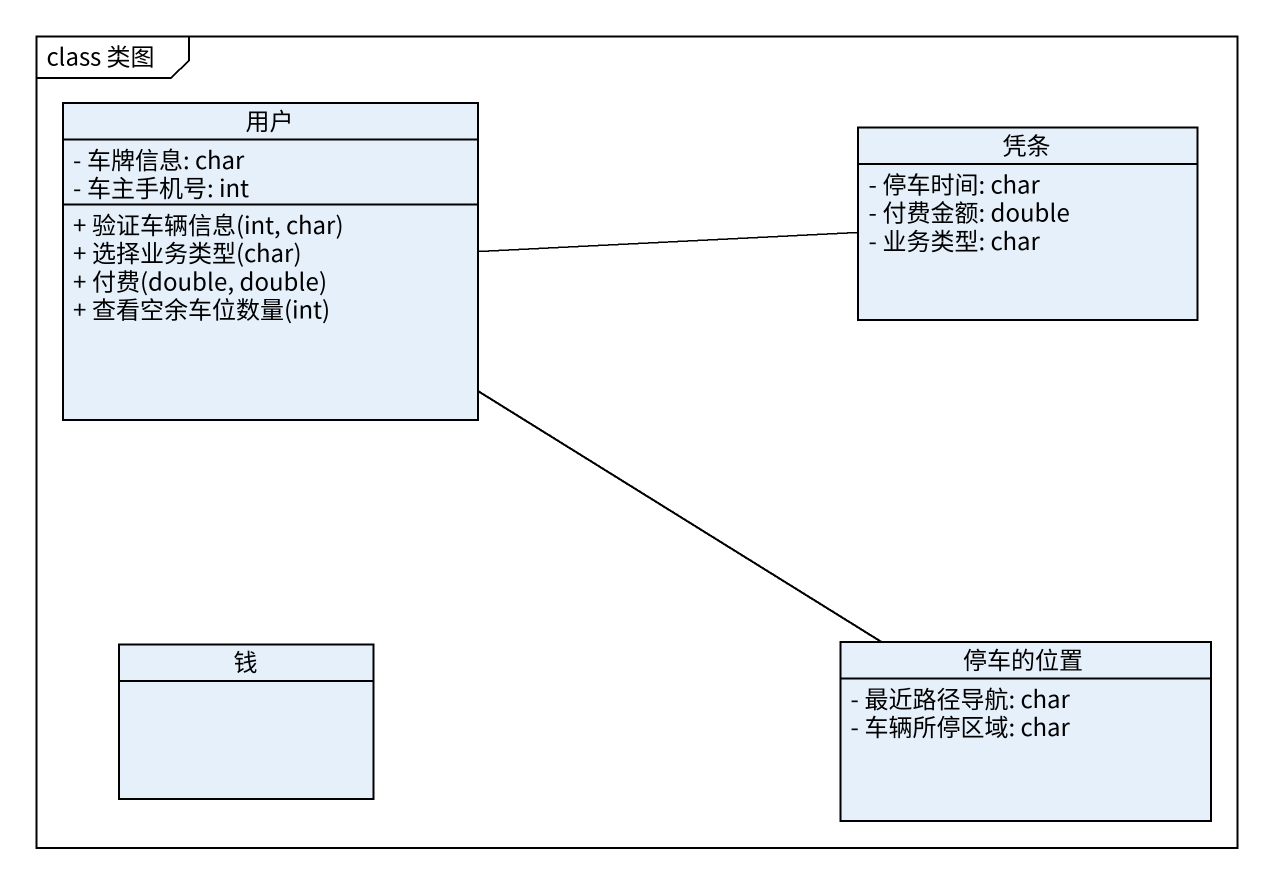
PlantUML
@startuml
mainframe class 类图
hide circle
hide empty members
skinparam classAttributeIconSize 0
class 用户 {
  - 车牌信息: char
  - 车主手机号: int
  + 验证车辆信息(int, char)
  + 选择业务类型(char)
  + 付费(double, double)
  + 查看空余车位数量(int)
}
class 凭条 {
  - 停车时间: char
  - 付费金额: double
  - 业务类型: char
}
class 钱
class 停车的位置 {
  - 最近路径导航: char
  - 车辆所停区域: char
}
用户 -right- 凭条
用户 -- 停车的位置
@enduml
